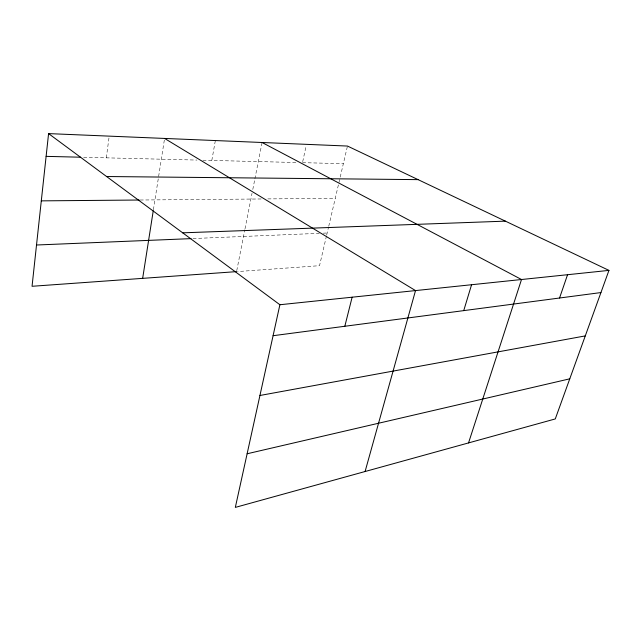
<?xml version="1.0" encoding="UTF-8"?>
<svg xmlns="http://www.w3.org/2000/svg" width="641" height="641" viewBox="0 0 641 641"><rect width="100%" height="100%" fill="white"/><g stroke="black" fill="none" stroke-linecap="round" stroke-linejoin="round"><path stroke-width="0.48" stroke-dasharray="3.21 2.4" d="M106.31 157.846L109.21 136.132M153.407 209.759L164.585 138.432M211.81 160.434L215.352 140.547M236.745 270.662L244.83 229.742M245.014 228.789L252.033 193.294M252.794 189.448L254.693 179.841M254.878 178.879L262.073 142.494M302.704 161.7L306.037 146.268M326.485 235.888L319.53 265.686L237.531 271.568M326.71 234.927L328.512 227.226M328.737 226.265L347.47 146.052M193.013 238.54L319.306 233.332M323.232 233.164L327.158 233.004M140.139 200.016L261.84 198.966M267.818 198.91L335.259 198.333M83.618 157.285L196.963 160.074M202.909 160.218L296.599 162.518M302.496 162.662L343.352 163.671"/><path stroke-width="0.96" d="M48.58 133.608L279.893 304.739L235.327 507.392L555.274 418.934L608.95 270.39L347.47 146.052L48.58 133.608L32.05 286.287L236.553 271.632M142.655 278.362L153.255 210.745M344.826 326.269L352.133 297.192M365.09 471.52L415.52 290.581L164.585 138.432M463.731 310.621L471.576 284.724M468.539 442.915L521.51 279.516L262.073 142.494M559.545 298.017L567.557 274.709M247.122 453.772L569.761 378.831M259.942 395.481L585.273 335.9M273.082 335.708L600.929 292.568M279.893 304.739L608.95 270.39M36.521 245.006L191.042 238.628M182.693 232.827L505.396 221.145M41.296 200.865L139.153 200.024M106.59 176.523L418.084 179.632M46.12 156.364L80.654 157.213"/></g></svg>
